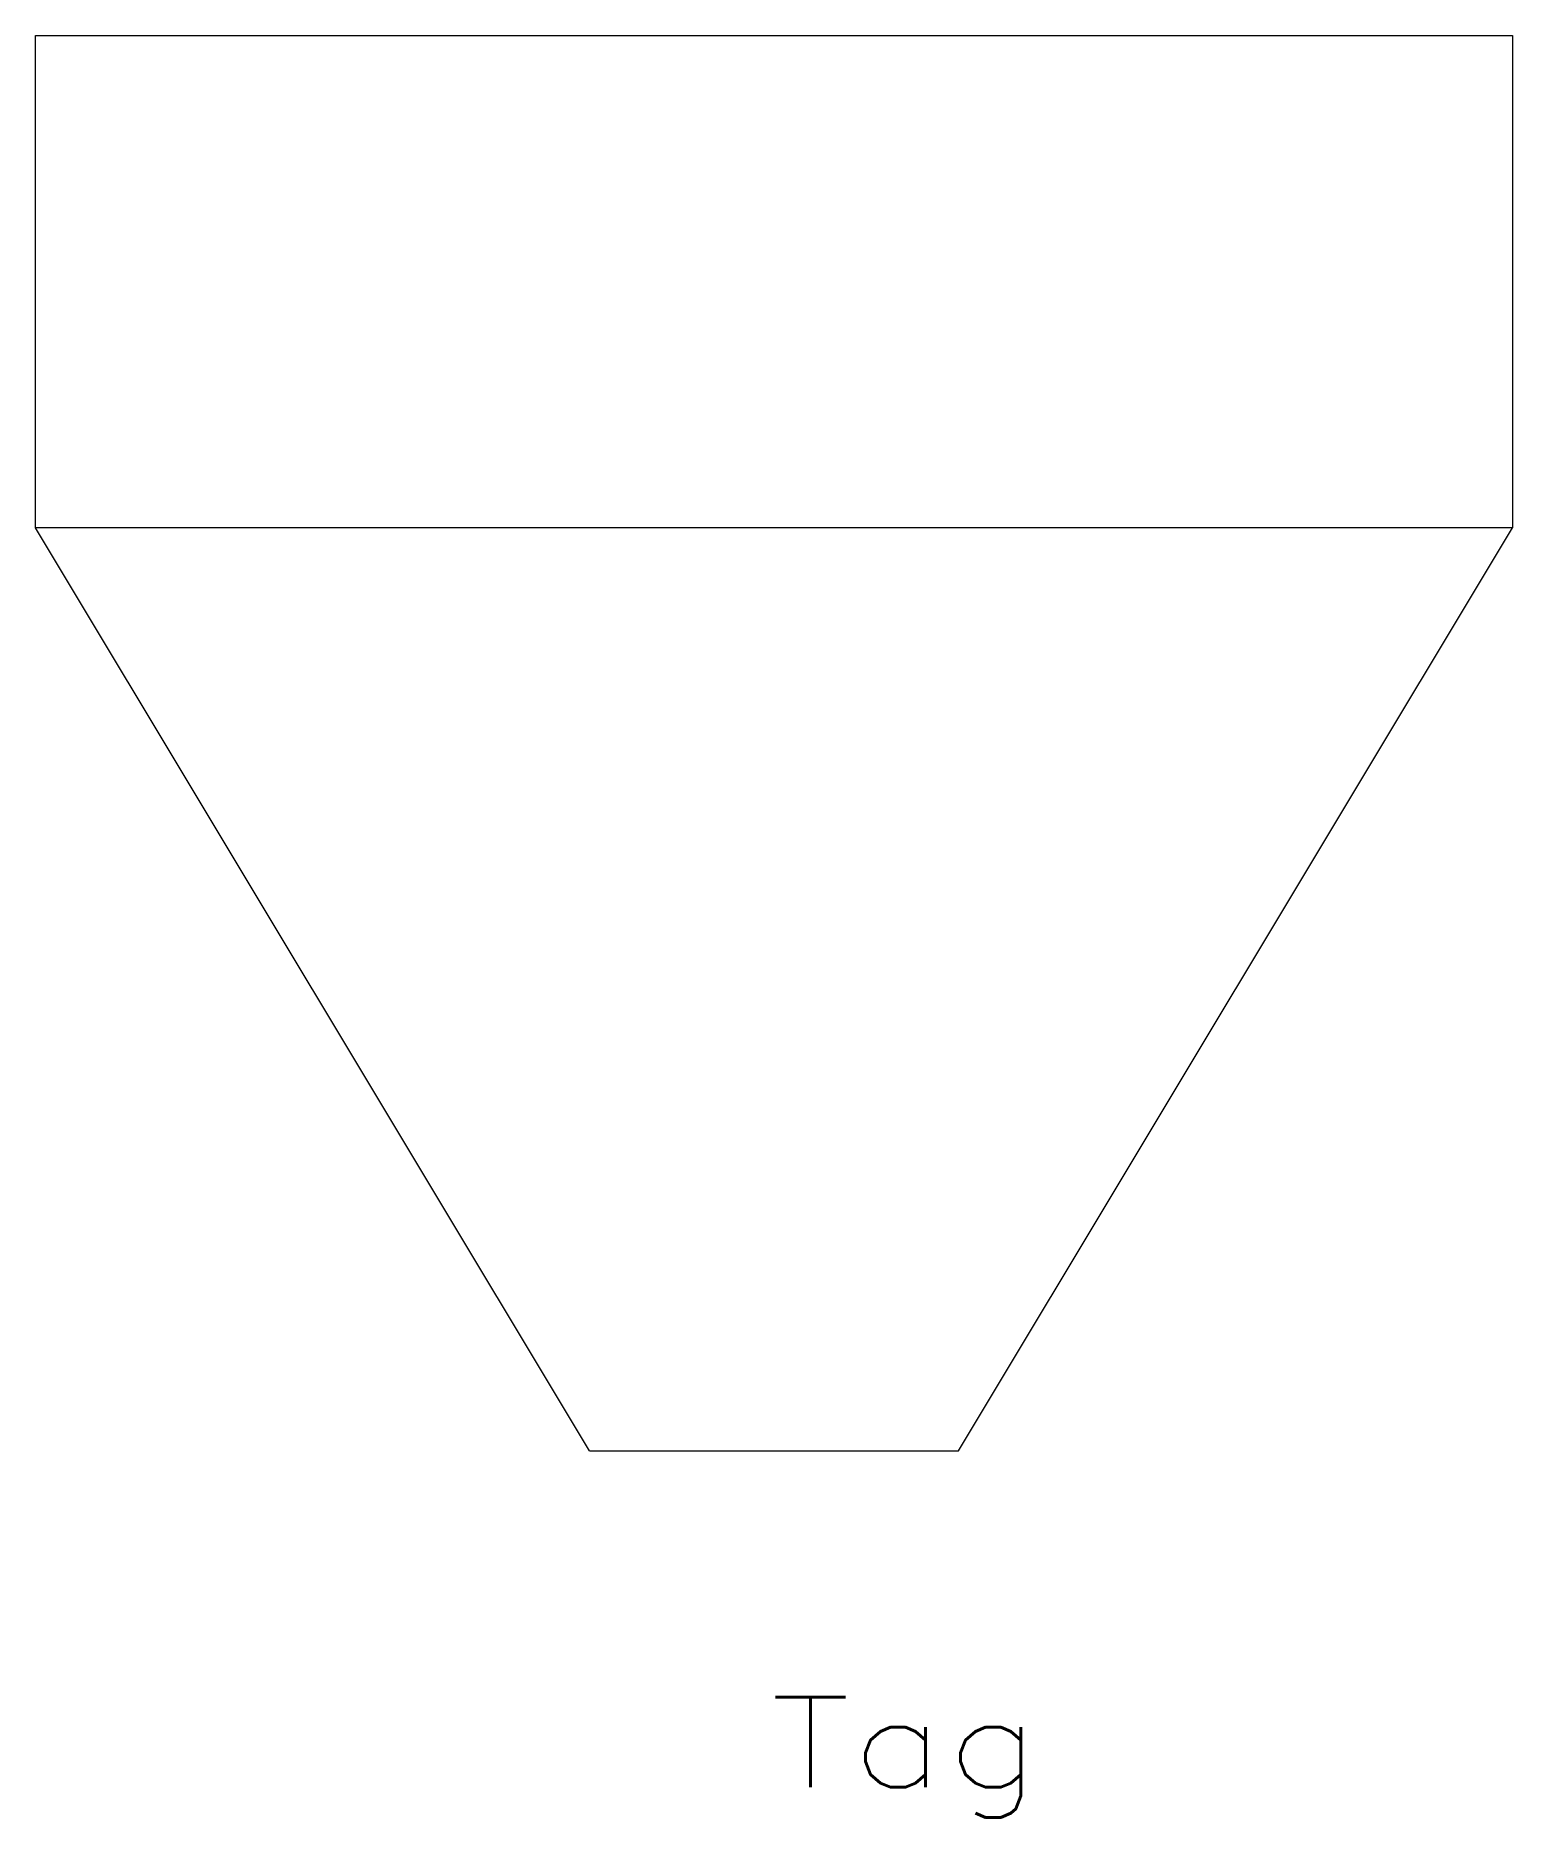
# Model space of a CAD drawing. Header units: inches. Extents: x -10.4 to 10.4, y -15.1 to 10.
import ezdxf
from ezdxf.enums import TextEntityAlignment as Align

# ---------------------------------------------------------------- set-up
doc = ezdxf.new("R2010")
doc.units = ezdxf.units.IN
doc.header["$MEASUREMENT"] = 0
doc.layers.get('0').update_dxf_attribs({"lineweight": 0})
doc.layers.add('1', color=7, linetype='Continuous', lineweight=0)
doc.styles.add('_TCW_TXTSTY_1', font='TXT.SHX')

msp = doc.modelspace()

# ---------------------------------------------------------------- linework, layer by layer
at = {"layer": '1', "color": 7, "linetype": 'Continuous'}
for p, q in [((-10.409, 10), (10.409, 10)), ((-10.409, 3.061), (-10.409, 10)), ((10.409, 10), (10.409, 3.061)), ((10.409, 3.061), (-10.409, 3.061)), ((-2.602, -9.95), (-10.409, 3.061)), ((2.602, -9.95), (10.409, 3.061)), ((-2.602, -9.95), (2.602, -9.95))]:
    msp.add_line(p, q, dxfattribs=at)

# ---------------------------------------------------------------- texts
at = {"color": 7, "linetype": 'Continuous', "style": '_TCW_TXTSTY_1', "width": 1.166667}
msp.add_text('Tag', height=1.27, dxfattribs=at).set_placement((-0.05, -14.694), (3.76, -14.694), align=Align.FIT)

doc.saveas('drawing.dxf')
